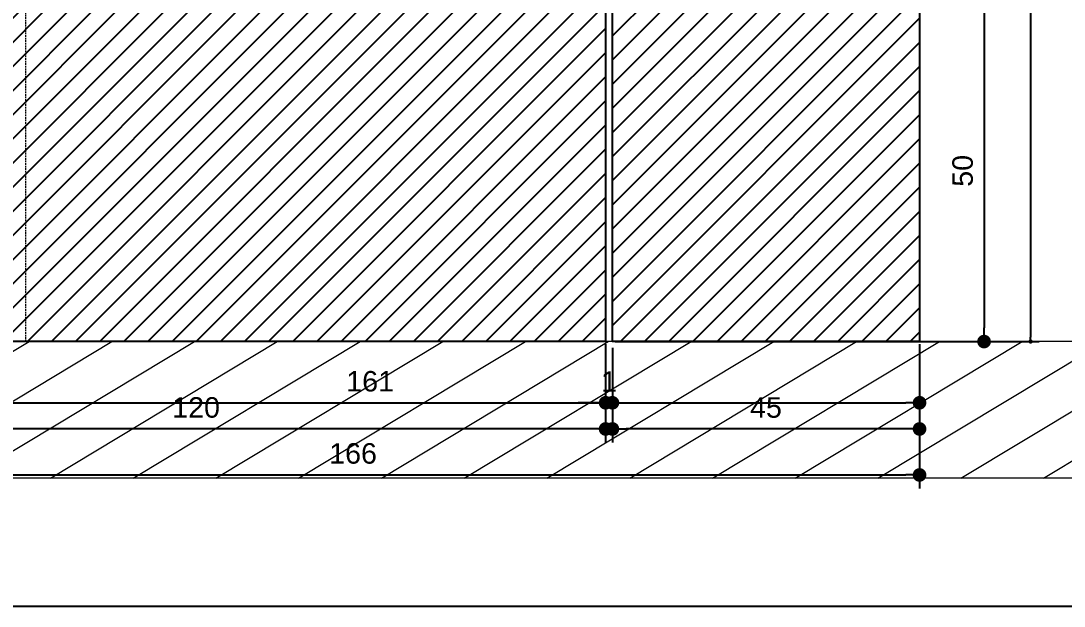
# Model space of a CAD drawing. Header units: inches. Extents: x 274057 to 444617, y 490067 to 635630.
# Drawn here: x 359394.4 to 359547.3, y 492056 to 492141.7 of the extents above; entities that cross this region are included whole.
import ezdxf

# ---------------------------------------------------------------- set-up
doc = ezdxf.new("R2010")
doc.units = ezdxf.units.IN
doc.header["$MEASUREMENT"] = 0
doc.linetypes.add('HIDDEN', pattern=[0.375, 0.25, -0.125])
for name, color, linetype in [('8', 8, 'Continuous'), ('CQ curtains and frames', 252, 'Continuous'), ('CQ PANEL DIMENSION', 1, 'Continuous'), ('CQ SPOT DETAIL DIMENSION', 9, 'Continuous'), ('CQ wall section', 5, 'Continuous'), ('walls', 3, 'Continuous')]:
    doc.layers.add(name, color=color, linetype=linetype)
for name, color, linetype, lineweight in [('CQ Architectural Window', 8, 'HIDDEN', 18), ('CQ Gypsum Hatch', 8, 'Continuous', 20), ('CQ Section Flooring fin.', 6, 'Continuous', 0)]:
    doc.layers.add(name, color=color, linetype=linetype, lineweight=lineweight)
doc.styles.get("Standard").update_dxf_attribs({"font": 'arial.ttf'})
doc.dimstyles.new('chester 1.25', dxfattribs={"dimscale": 0.0125, "dimtxt": 150, "dimasz": 50, "dimexe": 100, "dimexo": 20, "dimgap": 80, "dimtad": 1, "dimdec": 0, "dimzin": 0, "dimdsep": 46, "dimtxsty": 'Standard', "dimblk": 'DOT', "dimcen": 100, "dimclrd": 1, "dimclre": 1, "dimclrt": 3, "dimadec": 0, "dimazin": 0, "dimtfac": 1, "dimtdec": 0, "dimtofl": 0, "dimtmove": 0, "dimatfit": 3, "dimfxl": 1, "dimtolj": 1, "dimtzin": 0, "dimlwd": -1, "dimarcsym": 0})
doc.dimstyles.new('chester 15', dxfattribs={"dimscale": 0.15, "dimtxt": 150, "dimasz": 100, "dimexe": 100, "dimexo": 0, "dimgap": 80, "dimtad": 1, "dimdec": 0, "dimzin": 0, "dimdsep": 46, "dimtxsty": 'Standard', "dimblk": 'DOT', "dimcen": 100, "dimclrd": 1, "dimclre": 1, "dimclrt": 3, "dimadec": 0, "dimazin": 0, "dimtfac": 1, "dimtdec": 0, "dimtofl": 0, "dimtmove": 0, "dimatfit": 3, "dimfxl": 1, "dimtolj": 1, "dimtzin": 0, "dimlwd": -1, "dimarcsym": 0})
doc.dimstyles.new('chester 2', dxfattribs={"dimscale": 0.02, "dimtxt": 150, "dimasz": 100, "dimexe": 100, "dimexo": 20, "dimgap": 80, "dimtad": 1, "dimdec": 0, "dimzin": 0, "dimdsep": 46, "dimtxsty": 'Standard', "dimblk": 'DOT', "dimcen": 100, "dimclrd": 1, "dimclre": 1, "dimclrt": 3, "dimadec": 0, "dimazin": 0, "dimtfac": 1, "dimtdec": 0, "dimtofl": 0, "dimtmove": 0, "dimatfit": 3, "dimfxl": 1, "dimtolj": 1, "dimtzin": 0, "dimlwd": -1, "dimarcsym": 0})
doc.dimstyles.new('chester 5', dxfattribs={"dimscale": 0.05, "dimtxt": 150, "dimasz": 50, "dimexe": 100, "dimexo": 0, "dimgap": 80, "dimtad": 1, "dimdec": 0, "dimzin": 0, "dimdsep": 46, "dimtxsty": 'Standard', "dimblk": 'DOT', "dimcen": 100, "dimclrd": 1, "dimclre": 1, "dimclrt": 3, "dimadec": 0, "dimazin": 0, "dimtfac": 1, "dimtdec": 0, "dimtofl": 0, "dimtmove": 0, "dimatfit": 3, "dimfxl": 1, "dimtolj": 1, "dimtzin": 0, "dimlwd": -1, "dimarcsym": 0})

# ---------------------------------------------------------------- blocks, each defined once
blk = doc.blocks.new('ff-15 window')
at = {"layer": 'CQ Architectural Window', "elevation": -0.0267545506809401}
blk.add_lwpolyline([(354831.910789344, 513252.5183503591), (359931.910789344, 513252.5183503592), (359931.9107893439, 510602.5183503599), (354831.9107893441, 510602.5183503599)], close=True, dxfattribs=at)
blk = doc.blocks.new('ff15 section c and d')
at = {"layer": 'CQ Gypsum Hatch'}
h = blk.add_hatch(dxfattribs=at)
h.set_pattern_fill('ANSI31', color=256, scale=50, angle=-13.97142328298556)
h.set_pattern_definition([(31.02857671701443, (0, 0), (-3.221659560689493, 5.35568946775464), [])])
h.paths.add_polyline_path([(351925.355978742, 516379.2839683142), (358425.3556870423, 516379.2839683141), (358425.3556870423, 516399.2839683144), (351925.355978742, 516399.2839683145)])
at = {"layer": 'CQ Section Flooring fin.'}
for p, q in [((358425.3556870422, 516399.2839683145, -0.02784796297914537), (351925.3559787419, 516399.2839683141, -0.01769596083400805)), ((358425.3556870422, 516379.2839683145, -0.02784796297914537), (351925.3559787418, 516379.2839683141, -0.01769596083400805))]:
    blk.add_line(p, q, dxfattribs=at)
blk = doc.blocks.new('_Dot')
at = {"color": 0, "linetype": 'ByBlock', "lineweight": -2}
blk.add_line((-0.5, 0), (-1, 0), dxfattribs=at)
at = {"color": 0, "linetype": 'ByBlock', "const_width": 0.5}
blk.add_lwpolyline([(-0.25, 0, 1), (0.25, 0, 1)], format="xyb", close=True, dxfattribs=at)
blk = doc.blocks.new('*D1277')
at = {"layer": 'CQ PANEL DIMENSION', "color": 1, "lineweight": -2, "transparency": 16777216}
for p, q in [((359413.1377527295, 495198.0693327125), (358858.8146244853, 495198.0693327125)), ((359395.0996708644, 492094.7391815393), (358858.8146244853, 492094.7391815393))]:
    blk.add_line(p, q, dxfattribs=at)
at = {"layer": 'CQ PANEL DIMENSION', "color": 1, "transparency": 16777216}
blk.add_line((358873.8146244853, 495183.0693327125), (358873.8146244853, 492109.7391815393), dxfattribs=at)
at = {"layer": 'Defpoints', "color": 0, "transparency": 16777216}
for p in [(359413.1377527295, 495198.0693327125, -8.161583353594182e-08), (358873.8146244853, 492094.7391815393), (359395.0996708644, 492094.7391815393, -0.02675467039130908)]:
    blk.add_point(p, dxfattribs=at)
at = {"layer": 'CQ PANEL DIMENSION', "color": 1, "transparency": 16777216, "xscale": 15, "yscale": 15, "zscale": 15}
for p, rotation in [((358873.8146244853, 495198.0693327125), 90), ((358873.8146244853, 492094.7391815393), 270)]:
    blk.add_blockref('_Dot', p, dxfattribs=dict(at, rotation=rotation))
at = {"layer": 'CQ PANEL DIMENSION', "color": 3, "transparency": 16777216, "insert": (358850.319058319, 493646.4042571257), "char_height": 22.5, "attachment_point": 5, "rotation": 90}
blk.add_mtext('\\A1;3103', dxfattribs=at)
blk = doc.blocks.new('*D1045')
at = {"layer": 'CQ PANEL DIMENSION', "color": 1, "lineweight": -2, "transparency": 16777216}
for p, q in [((361665.4341588991, 516449.2839683323), (361535.9383565928, 516449.2839683323)), ((361570.4341588989, 516399.2839683323), (361535.9383565928, 516399.2839683323))]:
    blk.add_line(p, q, dxfattribs=at)
at = {"layer": 'CQ PANEL DIMENSION', "color": 1, "transparency": 16777216}
blk.add_line((361540.9383565928, 516401.7839683323), (361540.9383565928, 516446.7839683323), dxfattribs=at)
at = {"layer": 'Defpoints', "color": 0, "transparency": 16777216}
for p in [(361540.9383565928, 516449.2839683323), (361665.4341588991, 516449.2839683323), (361570.4341588989, 516399.2839683323)]:
    blk.add_point(p, dxfattribs=at)
at = {"layer": 'CQ PANEL DIMENSION', "color": 1, "transparency": 16777216, "xscale": 2.5, "yscale": 2.5, "zscale": 2.5}
for p, rotation in [((361540.9383565928, 516449.2839683323), 90), ((361540.9383565928, 516399.2839683323), 270)]:
    blk.add_blockref('_Dot', p, dxfattribs=dict(at, rotation=rotation))
at = {"layer": 'CQ PANEL DIMENSION', "color": 3, "transparency": 16777216, "insert": (361533.109059185, 516424.2839683321), "char_height": 7.5, "attachment_point": 5, "rotation": 90}
blk.add_mtext('\\A1;50', dxfattribs=at)
blk = doc.blocks.new('*D1024')
at = {"layer": 'CQ SPOT DETAIL DIMENSION', "color": 1, "lineweight": -2, "transparency": 16777216}
for p, q in [((361570.4341588988, 516398.883968332), (361570.4341588988, 516377.75262327)), ((361736.4341588988, 516398.883968332), (361736.4341588988, 516377.75262327))]:
    blk.add_line(p, q, dxfattribs=at)
at = {"layer": 'CQ SPOT DETAIL DIMENSION', "color": 1, "transparency": 16777216}
blk.add_line((361572.4341588988, 516379.75262327), (361734.4341588988, 516379.75262327), dxfattribs=at)
at = {"layer": 'Defpoints', "color": 0, "transparency": 16777216}
for p in [(361570.4341588988, 516399.283968332), (361736.4341588988, 516399.283968332), (361736.4341588988, 516379.75262327)]:
    blk.add_point(p, dxfattribs=at)
at = {"layer": 'CQ SPOT DETAIL DIMENSION', "color": 1, "transparency": 16777216, "xscale": 2, "yscale": 2, "zscale": 2, "rotation": 180}
blk.add_blockref('_Dot', (361570.4341588988, 516379.75262327), dxfattribs=at)
at = {"layer": 'CQ SPOT DETAIL DIMENSION', "color": 1, "transparency": 16777216, "xscale": 2, "yscale": 2, "zscale": 2}
blk.add_blockref('_Dot', (361736.4341588988, 516379.75262327), dxfattribs=at)
at = {"layer": 'CQ SPOT DETAIL DIMENSION', "color": 3, "transparency": 16777216, "insert": (361653.4341588988, 516382.8843422331), "char_height": 3, "attachment_point": 5}
blk.add_mtext('\\A1;166', dxfattribs=at)
blk = doc.blocks.new('*D1025')
at = {"layer": 'CQ SPOT DETAIL DIMENSION', "color": 1, "lineweight": -2, "transparency": 16777216}
for p, q in [((361730.8507022105, 516517.2839683322), (361753.9567581138, 516517.2839683322)), ((361736.6841588989, 516399.2839683322), (361753.9567581138, 516399.2839683322))]:
    blk.add_line(p, q, dxfattribs=at)
at = {"layer": 'CQ SPOT DETAIL DIMENSION', "color": 1, "transparency": 16777216}
blk.add_line((361752.7067581138, 516516.6589683322), (361752.7067581138, 516399.9089683322), dxfattribs=at)
at = {"layer": 'Defpoints', "color": 0, "transparency": 16777216}
for p in [(361730.6007022105, 516517.2839683322, -2.025927932400307e-06), (361736.4341588989, 516399.2839683322, -2.025927932400307e-06), (361752.7067581138, 516399.2839683322)]:
    blk.add_point(p, dxfattribs=at)
at = {"layer": 'CQ SPOT DETAIL DIMENSION', "color": 1, "transparency": 16777216, "xscale": 0.625, "yscale": 0.625, "zscale": 0.625}
for p, rotation in [((361752.7067581138, 516517.2839683322), 90), ((361752.7067581138, 516399.2839683322), 270)]:
    blk.add_blockref('_Dot', p, dxfattribs=dict(at, rotation=rotation))
at = {"layer": 'CQ SPOT DETAIL DIMENSION', "color": 3, "transparency": 16777216, "insert": (361750.7494337619, 516458.283968332), "char_height": 1.875, "attachment_point": 5, "rotation": 90}
blk.add_mtext('\\A1;118', dxfattribs=at)
blk = doc.blocks.new('*D1027')
at = {"layer": 'CQ SPOT DETAIL DIMENSION', "color": 1, "lineweight": -2, "transparency": 16777216}
for p, q in [((361575.4341588988, 516448.883968332), (361575.4341588988, 516388.3196535118)), ((361736.4341588988, 516398.883968332), (361736.4341588988, 516388.3196535118))]:
    blk.add_line(p, q, dxfattribs=at)
at = {"layer": 'CQ SPOT DETAIL DIMENSION', "color": 1, "transparency": 16777216}
blk.add_line((361577.4341588988, 516390.3196535118), (361734.4341588988, 516390.3196535118), dxfattribs=at)
at = {"layer": 'Defpoints', "color": 0, "transparency": 16777216}
for p in [(361575.4341588988, 516449.283968332), (361736.4341588988, 516399.283968332), (361736.4341588988, 516390.3196535118)]:
    blk.add_point(p, dxfattribs=at)
at = {"layer": 'CQ SPOT DETAIL DIMENSION', "color": 1, "transparency": 16777216, "xscale": 2, "yscale": 2, "zscale": 2, "rotation": 180}
blk.add_blockref('_Dot', (361575.4341588988, 516390.3196535118), dxfattribs=at)
at = {"layer": 'CQ SPOT DETAIL DIMENSION', "color": 1, "transparency": 16777216, "xscale": 2, "yscale": 2, "zscale": 2}
blk.add_blockref('_Dot', (361736.4341588988, 516390.3196535118), dxfattribs=at)
at = {"layer": 'CQ SPOT DETAIL DIMENSION', "color": 3, "transparency": 16777216, "insert": (361655.9341588988, 516393.451372475), "char_height": 3, "attachment_point": 5}
blk.add_mtext('\\A1;161', dxfattribs=at)
blk = doc.blocks.new('*D1031')
at = {"layer": 'CQ SPOT DETAIL DIMENSION', "color": 1, "lineweight": -2, "transparency": 16777216}
for p, q in [((361736.4341588988, 516398.883968332), (361736.4341588988, 516384.4845701371)), ((361691.4341588989, 516398.383968332), (361691.4341588989, 516384.4845701371))]:
    blk.add_line(p, q, dxfattribs=at)
at = {"layer": 'CQ SPOT DETAIL DIMENSION', "color": 1, "transparency": 16777216}
blk.add_line((361734.4341588988, 516386.4845701371), (361693.4341588989, 516386.4845701371), dxfattribs=at)
at = {"layer": 'Defpoints', "color": 0, "transparency": 16777216}
for p in [(361736.4341588988, 516399.283968332), (361691.4341588989, 516398.783968332, -2.025927932400307e-06), (361691.4341588989, 516386.4845701371)]:
    blk.add_point(p, dxfattribs=at)
at = {"layer": 'CQ SPOT DETAIL DIMENSION', "color": 1, "transparency": 16777216, "xscale": 2, "yscale": 2, "zscale": 2, "rotation": 180}
blk.add_blockref('_Dot', (361691.4341588989, 516386.4845701371), dxfattribs=at)
at = {"layer": 'CQ SPOT DETAIL DIMENSION', "color": 1, "transparency": 16777216, "xscale": 2, "yscale": 2, "zscale": 2}
blk.add_blockref('_Dot', (361736.4341588988, 516386.4845701371), dxfattribs=at)
at = {"layer": 'CQ SPOT DETAIL DIMENSION', "color": 3, "transparency": 16777216, "insert": (361713.9341588989, 516389.6101499461), "char_height": 3, "attachment_point": 5}
blk.add_mtext('\\A1;45', dxfattribs=at)
blk = doc.blocks.new('*D1032')
at = {"layer": 'CQ SPOT DETAIL DIMENSION', "color": 1, "lineweight": -2, "transparency": 16777216}
for p, q in [((361690.4341588988, 516398.883968332), (361690.4341588988, 516388.3196535118)), ((361691.4341588989, 516398.383968332), (361691.4341588989, 516388.3196535118))]:
    blk.add_line(p, q, dxfattribs=at)
at = {"layer": 'CQ SPOT DETAIL DIMENSION', "color": 1, "transparency": 16777216}
for p, q in [((361688.4341588988, 516390.3196535118), (361686.4341588988, 516390.3196535118)), ((361693.4341588989, 516390.3196535118), (361695.4341588989, 516390.3196535118))]:
    blk.add_line(p, q, dxfattribs=at)
at = {"layer": 'Defpoints', "color": 0, "transparency": 16777216}
for p in [(361690.4341588988, 516399.283968332, -2.025927932400307e-06), (361691.4341588989, 516398.783968332, -2.025927932400307e-06), (361690.4341588988, 516390.3196535118)]:
    blk.add_point(p, dxfattribs=at)
at = {"layer": 'CQ SPOT DETAIL DIMENSION', "color": 1, "transparency": 16777216, "xscale": 2, "yscale": 2, "zscale": 2}
blk.add_blockref('_Dot', (361690.4341588988, 516390.3196535118), dxfattribs=at)
at = {"layer": 'CQ SPOT DETAIL DIMENSION', "color": 1, "transparency": 16777216, "xscale": 2, "yscale": 2, "zscale": 2, "rotation": 180}
blk.add_blockref('_Dot', (361691.4341588989, 516390.3196535118), dxfattribs=at)
at = {"layer": 'CQ SPOT DETAIL DIMENSION', "color": 3, "transparency": 16777216, "insert": (361690.9341588989, 516393.425792666), "char_height": 3, "attachment_point": 5}
blk.add_mtext('\\A1;1', dxfattribs=at)
blk = doc.blocks.new('*D1033')
at = {"layer": 'CQ SPOT DETAIL DIMENSION', "color": 1, "lineweight": -2, "transparency": 16777216}
for p, q in [((361690.4341588988, 516398.883968332), (361690.4341588988, 516384.4845701371)), ((361570.4341588988, 516398.633968332), (361570.4341588988, 516384.4845701371))]:
    blk.add_line(p, q, dxfattribs=at)
at = {"layer": 'CQ SPOT DETAIL DIMENSION', "color": 1, "transparency": 16777216}
blk.add_line((361688.4341588988, 516386.4845701371), (361572.4341588988, 516386.4845701371), dxfattribs=at)
at = {"layer": 'Defpoints', "color": 0, "transparency": 16777216}
for p in [(361570.4341588988, 516399.033968332), (361690.4341588988, 516399.283968332, -2.025927932400307e-06), (361570.4341588988, 516386.4845701371)]:
    blk.add_point(p, dxfattribs=at)
at = {"layer": 'CQ SPOT DETAIL DIMENSION', "color": 1, "transparency": 16777216, "xscale": 2, "yscale": 2, "zscale": 2, "rotation": 180}
blk.add_blockref('_Dot', (361570.4341588988, 516386.4845701371), dxfattribs=at)
at = {"layer": 'CQ SPOT DETAIL DIMENSION', "color": 1, "transparency": 16777216, "xscale": 2, "yscale": 2, "zscale": 2}
blk.add_blockref('_Dot', (361690.4341588988, 516386.4845701371), dxfattribs=at)
at = {"layer": 'CQ SPOT DETAIL DIMENSION', "color": 3, "transparency": 16777216, "insert": (361630.4341588988, 516389.6162891002), "char_height": 3, "attachment_point": 5}
blk.add_mtext('\\A1;120', dxfattribs=at)
blk = doc.blocks.new('*D1037')
at = {"layer": 'CQ SPOT DETAIL DIMENSION', "color": 1, "lineweight": -2, "transparency": 16777216}
for p, q in [((361690.834158899, 516449.2839683322), (361747.8904639455, 516449.2839683322)), ((361691.834158899, 516399.2839683322), (361747.8904639455, 516399.2839683322))]:
    blk.add_line(p, q, dxfattribs=at)
at = {"layer": 'CQ SPOT DETAIL DIMENSION', "color": 1, "transparency": 16777216}
blk.add_line((361745.8904639455, 516447.2839683322), (361745.8904639455, 516401.2839683322), dxfattribs=at)
at = {"layer": 'Defpoints', "color": 0, "transparency": 16777216}
for p in [(361690.4341588989, 516449.2839683322, -2.025927932400307e-06), (361691.4341588989, 516399.2839683322), (361745.8904639455, 516399.2839683322)]:
    blk.add_point(p, dxfattribs=at)
at = {"layer": 'CQ SPOT DETAIL DIMENSION', "color": 1, "transparency": 16777216, "xscale": 2, "yscale": 2, "zscale": 2}
for p, rotation in [((361745.8904639455, 516449.2839683322), 90), ((361745.8904639455, 516399.2839683322), 270)]:
    blk.add_blockref('_Dot', p, dxfattribs=dict(at, rotation=rotation))
at = {"layer": 'CQ SPOT DETAIL DIMENSION', "color": 3, "transparency": 16777216, "insert": (361742.7587449825, 516424.283968332), "char_height": 3, "attachment_point": 5, "rotation": 90}
blk.add_mtext('\\A1;50', dxfattribs=at)
blk = doc.blocks.new('*D1042')
at = {"layer": 'CQ PANEL DIMENSION', "color": 1, "lineweight": -2, "transparency": 16777216}
for p, q in [((361570.4341588988, 516399.2839683105), (361570.4341588988, 516355.5436358695)), ((362285.4341588989, 516399.2839683106), (362285.4341588989, 516355.5436358695))]:
    blk.add_line(p, q, dxfattribs=at)
at = {"layer": 'CQ PANEL DIMENSION', "color": 1, "transparency": 16777216}
blk.add_line((361572.9341588988, 516360.5436358695), (362282.9341588989, 516360.5436358695), dxfattribs=at)
at = {"layer": 'Defpoints', "color": 0, "transparency": 16777216}
for p in [(361570.4341588988, 516399.2839683105), (362285.4341588989, 516399.2839683106), (362285.4341588989, 516360.5436358695)]:
    blk.add_point(p, dxfattribs=at)
at = {"layer": 'CQ PANEL DIMENSION', "color": 1, "transparency": 16777216, "xscale": 2.5, "yscale": 2.5, "zscale": 2.5, "rotation": 180}
blk.add_blockref('_Dot', (361570.4341588988, 516360.5436358695), dxfattribs=at)
at = {"layer": 'CQ PANEL DIMENSION', "color": 1, "transparency": 16777216, "xscale": 2.5, "yscale": 2.5, "zscale": 2.5}
blk.add_blockref('_Dot', (362285.4341588989, 516360.5436358695), dxfattribs=at)
at = {"layer": 'CQ PANEL DIMENSION', "color": 3, "transparency": 16777216, "insert": (361927.9341588989, 516368.3729332775), "char_height": 7.5, "attachment_point": 5}
blk.add_mtext('\\A1;715', dxfattribs=at)
blk = doc.blocks.new('tv cabinet fireplace')
at = {"layer": '8'}
h = blk.add_hatch(dxfattribs=at)
h.set_pattern_fill('ANSI31', color=256, scale=20)
h.set_pattern_definition([(45, (-383.4846667518141, -3.958120942115784e-09), (-1.767766952966369, 1.767766952966369), [])])
edge = h.paths.add_edge_path()
edge.add_arc((361691.4341588988, 516517.2839683321), 5.000000000116415, 270.000000001334, 359.730784915469)
edge.add_line((361696.4341037047, 516517.2604749704), (361731.4376932537, 516517.096002758))
edge.add_arc((361736.4341588987, 516517.2839683318), 4.99999999985842, 182.154434475228, 270.0985134000648)
edge.add_line((361736.4427558105, 516512.2839757227), (361736.4341588988, 516399.283968332))
edge.add_line((361736.4341588988, 516399.283968332), (361691.4341588988, 516399.283968332))
edge.add_line((361691.4341588988, 516399.283968332), (361691.4341588988, 516512.283968332))
h = blk.add_hatch(dxfattribs=at)
h.set_pattern_fill('ANSI31', color=256, scale=20)
h.set_pattern_definition([(45, (148243.9808848936, 586943.8055111563), (-1.767766952966368, 1.767766952966368), [])])
edge = h.paths.add_edge_path()
edge.add_line((361690.4341588988, 516449.283968332), (361690.4341588988, 516399.283968332))
edge.add_line((361690.4341588988, 516399.283968332), (361570.4341588988, 516399.283968332))
edge.add_line((361570.4341588988, 516399.283968332), (361570.4341588988, 516444.283968332))
edge.add_arc((361570.4341588988, 516449.283968332), 5, 270, 360)
edge.add_line((361575.4341588988, 516449.283968332), (361690.4341588988, 516449.283968332))
at = {"layer": 'walls', "color": 6}
for points, elevation in [([(361736.4341588988, 516399.283968332), (361691.4341588988, 516399.283968332), (361691.4341588989, 516512.283968332, 0.4142135623509319), (361696.4341588989, 516517.2839683319), (361731.4341588989, 516517.2839683319, 0.4142135623799146), (361736.4341588988, 516512.283968332), (361736.4341588988, 516399.283968332)], 0.09198171748067367), ([(361665.4341588989, 516449.283968332), (361690.4341588988, 516449.283968332), (361690.4341588988, 516399.283968332), (361570.4341588988, 516399.283968332), (361570.4341588988, 516444.283968332, 0.4142135623730951), (361575.4341588988, 516449.283968332), (361690.4341588988, 516449.283968332)], 0.09197969155274127)]:
    blk.add_lwpolyline(points, format="xyb", dxfattribs=dict(at, elevation=elevation))
at = {"layer": 'CQ PANEL DIMENSION'}
dim = blk.add_linear_dim(base=(361540.9383565928, 516449.2839683323, 0.09197974720128482), p1=(361570.4341588988, 516399.283968332, 0.09197974720128482), p2=(361665.4341588989, 516449.2839683321, 0.09197974720128482), angle=90, dimstyle='chester 5', override={"dimtmove": 1}, dxfattribs=at)
dim.commit()
dim.dimension.update_dxf_attribs({"geometry": '*D1045', "text_midpoint": (361533.109059185, 516424.2839683321, 0.09197974720128482)})
dim = blk.add_linear_dim(base=(362285.4341588989, 516360.5436358695, 0.09197969155274127), p1=(361570.4341588988, 516399.2839683105, 0.09197969155274127), p2=(362285.4341588989, 516399.2839683106, 0.09197969155274127), dimstyle='chester 5', override={"dimtmove": 1}, dxfattribs=at)
dim.commit()
dim.dimension.update_dxf_attribs({"geometry": '*D1042', "text_midpoint": (361927.9341588989, 516368.3729332775, 0.09197969155274127)})
at = {"layer": 'CQ SPOT DETAIL DIMENSION', "color": 6}
dim = blk.add_linear_dim(base=(361752.7067581138, 516399.2839683322, 0.09197969155274127), p1=(361730.6007022104, 516517.283968332, 0.09197766562480887), p2=(361736.4341588988, 516399.283968332, 0.09197766562480887), angle=90, dimstyle='chester 1.25', dxfattribs=at)
dim.commit()
dim.dimension.update_dxf_attribs({"geometry": '*D1025', "text_midpoint": (361750.7494337619, 516458.283968332, 0.09197969155274127)})
dim = blk.add_linear_dim(base=(361745.8904639455, 516399.2839683322, 0.09197969155274127), p1=(361690.4341588988, 516449.283968332, 0.09197766562480887), p2=(361691.4341588988, 516399.283968332, 0.09197969155274127), angle=90, dimstyle='chester 2', override={"dimtmove": 1}, dxfattribs=at)
dim.commit()
dim.dimension.update_dxf_attribs({"geometry": '*D1037', "text_midpoint": (361742.7587449825, 516424.283968332, 0.09197969155274127)})
for base, p1, p2, picture, middle in [((361736.4341588988, 516390.3196535118, 0.09197969155274127), (361575.4341588988, 516449.283968332, 0.09197969155274127), (361736.4341588988, 516399.283968332, 0.09197969155274127), '*D1027', (361655.9341588988, 516393.451372475, 0.09197969155274127)), ((361736.4341588988, 516379.75262327, 0.09197969155274127), (361570.4341588988, 516399.283968332, 0.09197969155274127), (361736.4341588988, 516399.283968332, 0.09197969155274127), '*D1024', (361653.4341588988, 516382.8843422331, 0.09197969155274127)), ((361570.4341588988, 516386.4845701371, 0.09197969155274127), (361690.4341588988, 516399.283968332, 0.09197766562480887), (361570.4341588988, 516399.033968332, 0.09197969155274127), '*D1033', (361630.4341588988, 516389.6162891002, 0.09197969155274127)), ((361691.4341588989, 516386.4845701371, 0.09197969155274127), (361736.4341588988, 516399.283968332, 0.09197969155274127), (361691.4341588989, 516398.783968332, 0.09197766562480887), '*D1031', (361713.9341588989, 516389.6101499461, 0.09197969155274127))]:
    dim = blk.add_linear_dim(base=base, p1=p1, p2=p2, dimstyle='chester 2', dxfattribs=at)
    dim.commit()
    dim.dimension.update_dxf_attribs({"geometry": picture, "text_midpoint": middle})
dim = blk.add_linear_dim(base=(361690.4341588988, 516390.3196535118, 0.09197969155274127), p1=(361691.4341588989, 516398.783968332, 0.09197766562480887), p2=(361690.4341588988, 516399.283968332, 0.09197766562480887), dimstyle='chester 2', dxfattribs=at)
dim.commit()
dim.dimension.update_dxf_attribs({"geometry": '*D1032', "text_midpoint": (361690.9341588989, 516390.3196535118, 0.09197969155274127), "dimtype": 128})

msp = doc.modelspace()

# ---------------------------------------------------------------- block references
at = {"layer": 'CQ curtains and frames'}
msp.add_blockref('ff-15 window', (-536.8111184791778, -18507.77916882088, -1.197103689752621e-07), dxfattribs=at)
at = {"layer": 'CQ PANEL DIMENSION'}
msp.add_blockref('tv cabinet fireplace', (-2210.334488064691, -24304.54478677141, -0.09197974720128482), dxfattribs=at)
at = {"layer": 'CQ wall section'}
msp.add_blockref('ff15 section c and d', (1669.743983864086, -24304.54478677537), dxfattribs=at)

# ---------------------------------------------------------------- dimensions: what is measured, and where the dimension line sits
at = {"layer": 'CQ PANEL DIMENSION'}
dim = msp.add_linear_dim(base=(358873.8146244853, 492094.7391815393), p1=(359413.1377527294, 495198.0693327123, -8.161583353594182e-08), p2=(359395.0996708643, 492094.7391815391, -0.02675467039130908), angle=90, dimstyle='chester 15', dxfattribs=at)
dim.commit()
dim.dimension.update_dxf_attribs({"geometry": '*D1277', "text_midpoint": (358850.319058319, 493646.4042571257)})

doc.saveas('drawing.dxf')
